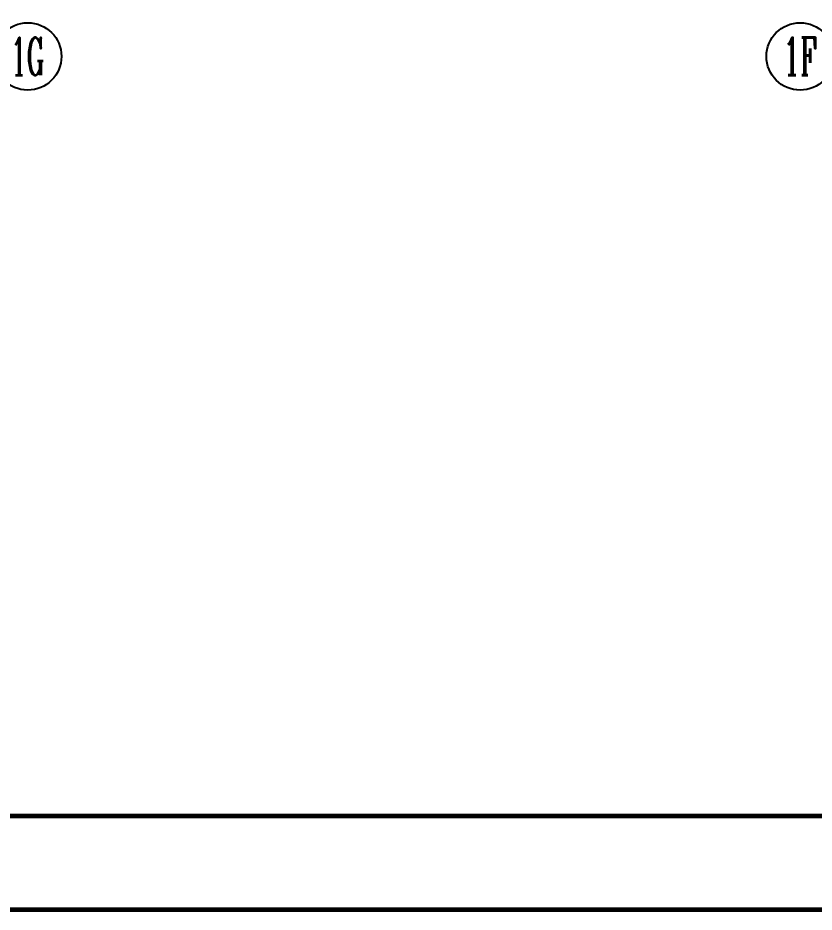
# Model space of a CAD drawing. Extents: x 220580 to 2027826, y -309201 to 71987.
# Drawn here: x 305739 to 322748, y -248837 to -229739 of the extents above; entities that cross this region are included whole.
import ezdxf
from ezdxf.enums import TextEntityAlignment as Align

# ---------------------------------------------------------------- set-up
doc = ezdxf.new("R2010")
doc.units = 0
for name, color, linetype in [('0-cxFrame', 155, 'Continuous'), ('3符号', 173, 'Continuous'), ('A-AXIS-DP', 126, 'Continuous')]:
    doc.layers.add(name, color=color, linetype=linetype)
doc.layers.add('0-cxText', color=131, linetype='Continuous', lineweight=25)
doc.styles.add('_TCH_AXIS', font='COMPLEX', dxfattribs={"bigfont": 'GBCBIG'})
doc.styles.add('cx_tuming', font='simhei.ttf')
doc.styles.add('cx_tuqian1', font='')
doc.styles.add('黑体', font='simhei.ttf', dxfattribs={"height": 12})
doc.styles.get('cx_tuqian1').set_extended_font_data('SimSun')

# ---------------------------------------------------------------- blocks, each defined once
blk = doc.blocks.new('TK22.A1 L(Dragon)')
at = {"layer": '0-cxFrame', "color": 7, "const_width": 0.5}
blk.add_lwpolyline([(0, 0), (-841, 0), (-841, 594), (0, 594)], close=True, dxfattribs=at)
at = {"layer": '0-cxFrame', "const_width": 0.5}
blk.add_lwpolyline([(-80, 10), (-821, 10), (-821, 584), (-80, 584)], close=True, dxfattribs=at)
at = {"style": '黑体', "flags": 4}
blk.add_attdef('图幅', text='', height=3.3, dxfattribs=at).set_placement((-40, 3), align=Align.RIGHT)
at = {"layer": '0-cxText', "flags": 4}
for tag, height, style, p in [('建设单位', 3.5, 'cx_tuming', (-45, 240)), ('项目名称', 3.5, 'cx_tuming', (-45, 210)), ('子项名称', 3.5, 'cx_tuming', (-45, 180)), ('工程编号', 3.3, 'cx_tuqian1', (-35, 165)), ('图名1', 3.5, 'cx_tuming', (-45, 87)), ('图名2', 3.5, 'cx_tuming', (-45, 79)), ('图名3', 3.5, 'cx_tuming', (-45, 71)), ('出图日期', 3.3, 'cx_tuqian1', (-39, 60)), ('专业', 3.3, 'cx_tuqian1', (-55, 52)), ('图号', 3.3, 'cx_tuqian1', (-55, 44)), ('版次', 3.3, 'cx_tuqian1', (-20, 44))]:
    blk.add_attdef(tag, text='', height=height, dxfattribs=dict(at, style=style)).set_placement(p, align=Align.MIDDLE)
at = {"layer": 'Defpoints', "color": 6, "flags": 4}
for tag, height, style, p in [('tufu', 3.3, '黑体', (-12, 12)), ('dwfname', 4, 'cx_tuqian1', (-80, 3))]:
    blk.add_attdef(tag, text='', height=height, dxfattribs=dict(at, style=style)).set_placement(p, align=Align.RIGHT)
blk = doc.blocks.new('卓越-轴号')
blk.add_circle((0, 0), 4)
at = {"color": 0, "style": '_TCH_AXIS', "width": 1.041667, "flags": 8}
blk.add_attdef('A', text='', height=4.48, dxfattribs=at).set_placement((-2, -2.24), (2, -2.24), align=Align.FIT)
blk = doc.blocks.new('20250821141233')
at = {"layer": '3符号', "color": 7}
ref = blk.add_blockref('卓越-轴号', (27001.1, -6533.6), dxfattribs=dict(at, xscale=180, yscale=180, zscale=180))
ref.add_attrib('A', '1G', dxfattribs={"layer": '0', "color": 0, "height": 806.4, "style": '_TCH_AXIS', "width": 0.568182}).set_placement((26641.1, -6936.8), (27361.1, -6936.8), align=Align.FIT)
ref = blk.add_blockref('卓越-轴号', (43501.1, -6533.6), dxfattribs=dict(at, xscale=180, yscale=180, zscale=180))
ref.add_attrib('A', '1F', dxfattribs={"layer": '0', "color": 0, "height": 806.4, "style": '_TCH_AXIS', "width": 0.604839}).set_placement((43141.1, -6936.8), (43861.1, -6936.8), align=Align.FIT)

msp = doc.modelspace()

# ---------------------------------------------------------------- block references
at = {"layer": '0-cxFrame', "xscale": 200, "yscale": 200, "zscale": 200}
msp.add_blockref('TK22.A1 L(Dragon)', (428897.7, -248786.8), dxfattribs=at)
at = {"layer": 'A-AXIS-DP', "ltscale": 2800}
msp.add_blockref('20250821141233', (278948.2, -224029), dxfattribs=at)

doc.saveas('drawing.dxf')
